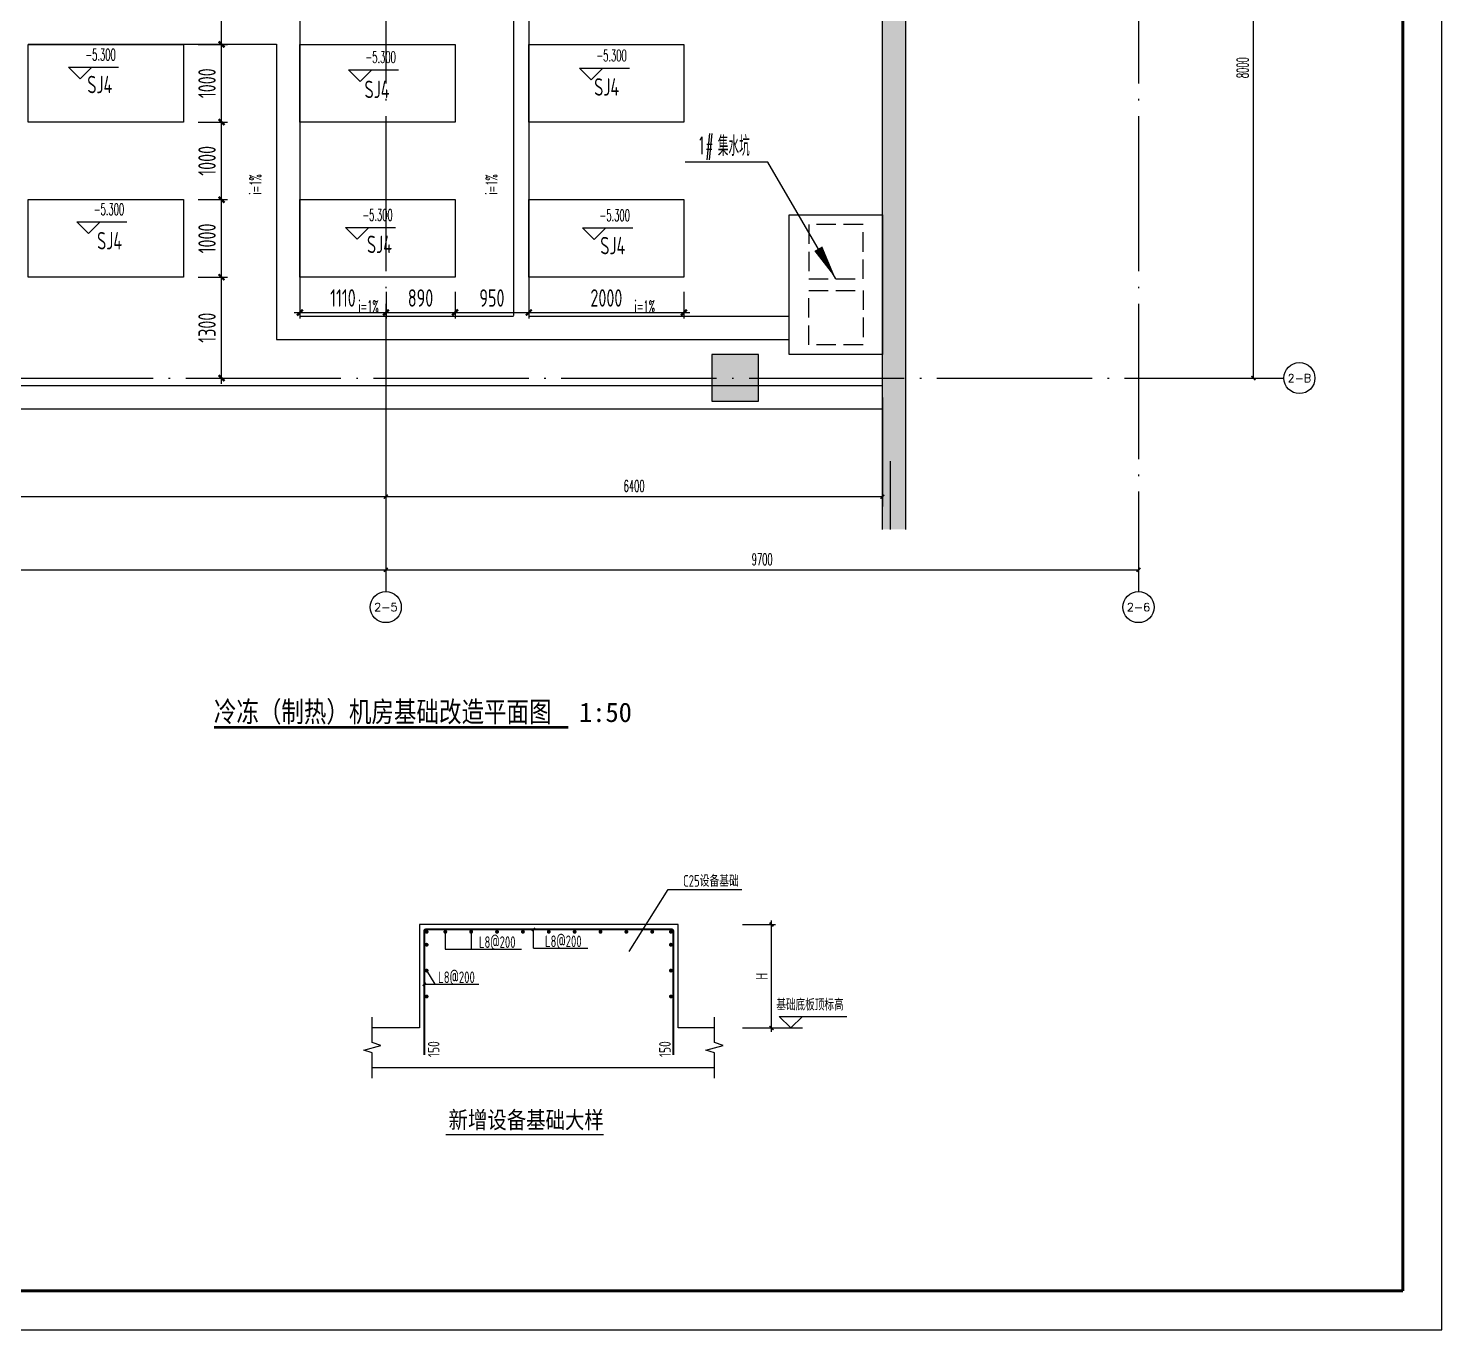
# Model space of a CAD drawing. Extents: x 917265 to 982035, y 334257 to 376307.
# Drawn here: x 963820 to 982035, y 334257 to 351027 of the extents above; entities that cross this region are included whole.
import ezdxf
from ezdxf.enums import TextEntityAlignment as Align

# ---------------------------------------------------------------- set-up
doc = ezdxf.new("R2010")
doc.units = 0
doc.header["$LTSCALE"] = 1000
doc.linetypes.add('DASH', pattern=[0.35, 0.25, -0.1])
doc.linetypes.add('DOTE', pattern=[2.4200000000000004, 2, -0.2, 0.02, -0.2])
for name, color, linetype in [('ACS_COM', 7, 'Continuous'), ('AXIS', 3, 'Continuous'), ('AXIS_TEXT', 7, 'Continuous'), ('C_BLOCK_', 7, 'Continuous'), ('COLUMN', 9, 'Continuous'), ('DIM', 3, 'Continuous'), ('DIM_ELEV', 3, 'Continuous'), ('DIM_LEAD', 3, 'Continuous'), ('DIM_SYMB', 3, 'Continuous'), ('DOTE', 1, 'Continuous'), ('NUM', 7, 'Continuous'), ('PUB_DIM', 3, 'Continuous'), ('PUB_HATCH', 8, 'Continuous'), ('PUB_TEXT', 7, 'Continuous'), ('PUB_TITLE', 4, 'Continuous'), ('REIN', 1, 'Continuous'), ('REIN_TEXT', 132, 'Continuous'), ('REIN_THIN', 104, 'Continuous'), ('THIN', 3, 'Continuous'), ('WALL', 255, 'Continuous'), ('WINDOW', 2, 'Continuous'), ('ww-看线', 41, 'Continuous'), ('ww-面积', 4, 'Continuous'), ('设备基础', 140, 'Continuous'), ('设备基础及留洞', 7, 'Continuous')]:
    doc.layers.add(name, color=color, linetype=linetype)
doc.layers.add('line', color=7, linetype='Continuous', lineweight=50)
doc.layers.add('TEXT', color=7, linetype='Continuous', lineweight=5)
doc.styles.add('-宋体', font='', dxfattribs={"width": 0.8})
doc.styles.add('_TCH_AXIS', font='COMPLEX', dxfattribs={"bigfont": 'GBCBIG'})
doc.styles.add('_TCH_DIM', font='SIMPLEX.shx', dxfattribs={"width": 0.75, "bigfont": 'GBCBIG.shx'})
doc.styles.add('_TCH_DIM_T3', font='SIMPLEX.shx', dxfattribs={"width": 0.5294117647058824, "bigfont": 'GBCBIG.shx'})
doc.styles.add('BZTK_仿宋GB2312', font='SIMFANG_0.TTF', dxfattribs={"width": 0.75})
doc.styles.add('TSSD_Dimension', font='Tssdeng.shx', dxfattribs={"width": 0.7, "bigfont": 'hztxt.shx'})
doc.styles.add('TSSD_DIMENSION_T3', font='Tssdeng.shx', dxfattribs={"width": 0.7, "bigfont": 'hztxt.shx'})
doc.styles.add('TSSD_Label', font='Tssdeng.shx', dxfattribs={"width": 0.75, "bigfont": 'hztxt.shx'})
doc.styles.add('TSSD_Norm', font='Tssdeng.shx', dxfattribs={"bigfont": 'hztxt.shx'})
doc.styles.add('TSSD_Rein', font='Tssdeng.shx', dxfattribs={"width": 0.699999988079071, "bigfont": 'hztxt.shx'})
doc.styles.get('-宋体').set_extended_font_data('SimSun')
doc.dimstyles.new('_TCH_ARCH&&50', dxfattribs={"dimtxt": 148.75, "dimasz": 50, "dimexe": 125, "dimexo": 150, "dimgap": 63.12500000000001, "dimtad": 1, "dimdec": 0, "dimzin": 0, "dimdsep": 46, "dimtxsty": '_TCH_DIM_T3', "dimblk": 'ARCHTICK', "dimcen": 0.09, "dimclrt": 7, "dimazin": 2, "dimtfac": 1, "dimtdec": 0, "dimtix": 1, "dimtmove": 2, "dimatfit": 3, "dimfxl": 1, "dimtolj": 1, "dimtzin": 0, "dimarcsym": 0})
doc.dimstyles.new('TSSD_150_150$TCH&&50', dxfattribs={"dimtxt": 225, "dimasz": 75, "dimexe": 75, "dimexo": 187.5, "dimgap": 75, "dimtad": 1, "dimdec": 0, "dimzin": 0, "dimdsep": 46, "dimtxsty": 'TSSD_DIMENSION_T3', "dimblk": 'ARCHTICK', "dimcen": 0, "dimdle": 75, "dimclrt": 7, "dimadec": 0, "dimazin": 0, "dimtfac": 1, "dimtdec": 0, "dimtix": 1, "dimtmove": 2, "dimatfit": 3, "dimfxl": 1, "dimtolj": 1, "dimtzin": 0, "dimarcsym": 0})
doc.dimstyles.new('TSSD_30_100', dxfattribs={"dimtxt": 300, "dimasz": 100, "dimexe": 100, "dimexo": 50, "dimgap": 100, "dimtad": 1, "dimdec": 0, "dimlfac": 0.3, "dimzin": 0, "dimdsep": 46, "dimtxsty": 'TSSD_Dimension', "dimblk": 'ARCHTICK', "dimblk1": 'ARCHTICK', "dimblk2": 'ARCHTICK', "dimcen": 0, "dimdle": 100, "dimclrt": 7, "dimadec": 0, "dimazin": 0, "dimtfac": 1, "dimtdec": 0, "dimtix": 1, "dimtmove": 2, "dimatfit": 3, "dimfxl": 1, "dimtolj": 1, "dimtzin": 0, "dimarcsym": 0})

# ---------------------------------------------------------------- blocks, each defined once
blk = doc.blocks.new('p1')
at = {"layer": 'WINDOW'}
for p, q in [((-1.26659870148e-05, -1200.000012151897), (0, 0)), ((0, 0), (1800.0000004787, -4.75160777569e-05)), ((1800.0000004787, -4.75160777569e-05), (1799.999987334013, -1200.000029038638)), ((1799.999987334013, -1200.000029038638), (-1.26659870148e-05, -1200.000012151897))]:
    blk.add_line(p, q, dxfattribs=at)
at = {"layer": 'WINDOW', "linetype": 'DASH'}
for p, q in [((124.9999919775873, -950.0000134184957), (124.9999978877604, -250.0000134184957)), ((124.9999978877604, -250.0000134184957), (824.9999978877604, -250.0000193286687)), ((824.9999978877604, -250.0000193286687), (824.9999919775873, -950.0000193286687)), ((1674.99999788776, -250.0000277720392), (974.9999978877604, -250.0000218618661)), ((974.9999978877604, -250.0000218618661), (974.9999919775873, -950.0000218618661)), ((1674.999991977587, -950.0000277720392), (1674.99999788776, -250.0000277720392)), ((824.9999919775873, -950.0000193286687), (124.9999919775873, -950.0000134184957)), ((974.9999919775873, -950.0000218618661), (1674.999991977587, -950.0000277720392))]:
    blk.add_line(p, q, dxfattribs=at)
blk = doc.blocks.new('_ArchTick')
at = {"color": 0, "linetype": 'ByBlock', "const_width": 0.4}
blk.add_lwpolyline([(-0.5, -0.5), (0.5, 0.5)], dxfattribs=at)
blk = doc.blocks.new('*D97')
at = {"layer": 'Defpoints', "color": 0, "transparency": 16777216}
for p in [(16533.94288033713, 2556.463939895621), (18533.94288033713, 2556.463939895621), (18533.94288033713, 2101.393799948157)]:
    blk.add_point(p, dxfattribs=at)
at = {"layer": '设备基础及留洞', "color": 0, "lineweight": -2, "transparency": 16777216}
for p, q in [((16533.94288033713, 2368.963939895621), (16533.94288033713, 2026.393799948157)), ((18533.94288033713, 2368.963939895621), (18533.94288033713, 2026.393799948157)), ((16458.94288033713, 2101.393799948157), (18608.94288033713, 2101.393799948157))]:
    blk.add_line(p, q, dxfattribs=at)
at = {"layer": '设备基础及留洞', "color": 0, "lineweight": -2, "transparency": 16777216, "xscale": 75, "yscale": 75, "zscale": 75, "rotation": 180}
blk.add_blockref('_ArchTick', (16533.94288033713, 2101.393799948157), dxfattribs=at)
at = {"layer": '设备基础及留洞', "color": 0, "lineweight": -2, "transparency": 16777216, "xscale": 75, "yscale": 75, "zscale": 75}
blk.add_blockref('_ArchTick', (18533.94288033713, 2101.393799948157), dxfattribs=at)
at = {"layer": '设备基础及留洞', "color": 7, "transparency": 16777216, "insert": (17533.94288033713, 2288.893799948157), "char_height": 225, "attachment_point": 5, "style": 'TSSD_DIMENSION_T3'}
blk.add_mtext('\\A1;2000', dxfattribs=at)
blk = doc.blocks.new('*D98')
at = {"layer": 'Defpoints', "color": 0, "transparency": 16777216}
for p in [(15583.94288033713, 2556.463939895621), (16533.94288033713, 2556.463939895621), (16533.94288033713, 2101.393799948157)]:
    blk.add_point(p, dxfattribs=at)
at = {"layer": '设备基础及留洞', "color": 0, "lineweight": -2, "transparency": 16777216}
for p, q in [((15583.94288033713, 2368.963939895621), (15583.94288033713, 2026.393799948157)), ((16533.94288033713, 2368.963939895621), (16533.94288033713, 2026.393799948157)), ((15508.94288033713, 2101.393799948157), (16608.94288033713, 2101.393799948157))]:
    blk.add_line(p, q, dxfattribs=at)
at = {"layer": '设备基础及留洞', "color": 0, "lineweight": -2, "transparency": 16777216, "xscale": 75, "yscale": 75, "zscale": 75, "rotation": 180}
blk.add_blockref('_ArchTick', (15583.94288033713, 2101.393799948157), dxfattribs=at)
at = {"layer": '设备基础及留洞', "color": 0, "lineweight": -2, "transparency": 16777216, "xscale": 75, "yscale": 75, "zscale": 75}
blk.add_blockref('_ArchTick', (16533.94288033713, 2101.393799948157), dxfattribs=at)
at = {"layer": '设备基础及留洞', "color": 7, "transparency": 16777216, "insert": (16058.94288033713, 2288.893799948157), "char_height": 225, "attachment_point": 5, "style": 'TSSD_DIMENSION_T3'}
blk.add_mtext('\\A1;950', dxfattribs=at)
blk = doc.blocks.new('*D99')
at = {"layer": 'Defpoints', "color": 0, "transparency": 16777216}
for p in [(14694.34428651491, 2556.463939895621), (15583.94288033713, 2556.463939895621), (15583.94288033713, 2101.393799948157)]:
    blk.add_point(p, dxfattribs=at)
at = {"layer": '设备基础及留洞', "color": 0, "lineweight": -2, "transparency": 16777216}
for p, q in [((14694.34428651491, 2368.963939895621), (14694.34428651491, 2026.393799948157)), ((15583.94288033713, 2368.963939895621), (15583.94288033713, 2026.393799948157)), ((14619.34428651491, 2101.393799948157), (15658.94288033713, 2101.393799948157))]:
    blk.add_line(p, q, dxfattribs=at)
at = {"layer": '设备基础及留洞', "color": 0, "lineweight": -2, "transparency": 16777216, "xscale": 75, "yscale": 75, "zscale": 75, "rotation": 180}
blk.add_blockref('_ArchTick', (14694.34428651491, 2101.393799948157), dxfattribs=at)
at = {"layer": '设备基础及留洞', "color": 0, "lineweight": -2, "transparency": 16777216, "xscale": 75, "yscale": 75, "zscale": 75}
blk.add_blockref('_ArchTick', (15583.94288033713, 2101.393799948157), dxfattribs=at)
at = {"layer": '设备基础及留洞', "color": 7, "transparency": 16777216, "insert": (15139.14358342602, 2288.893799948157), "char_height": 225, "attachment_point": 5, "style": 'TSSD_DIMENSION_T3'}
blk.add_mtext('\\A1;890', dxfattribs=at)
blk = doc.blocks.new('*D100')
at = {"layer": 'Defpoints', "color": 0, "transparency": 16777216}
for p in [(13583.94288033713, 2556.463939895621), (14694.34428651491, 2556.463939895621), (14694.34428651491, 2101.393799948157)]:
    blk.add_point(p, dxfattribs=at)
at = {"layer": '设备基础及留洞', "color": 0, "lineweight": -2, "transparency": 16777216}
for p, q in [((13583.94288033713, 2368.963939895621), (13583.94288033713, 2026.393799948157)), ((14694.34428651491, 2368.963939895621), (14694.34428651491, 2026.393799948157)), ((13508.94288033713, 2101.393799948157), (14769.34428651491, 2101.393799948157))]:
    blk.add_line(p, q, dxfattribs=at)
at = {"layer": '设备基础及留洞', "color": 0, "lineweight": -2, "transparency": 16777216, "xscale": 75, "yscale": 75, "zscale": 75, "rotation": 180}
blk.add_blockref('_ArchTick', (13583.94288033713, 2101.393799948157), dxfattribs=at)
at = {"layer": '设备基础及留洞', "color": 0, "lineweight": -2, "transparency": 16777216, "xscale": 75, "yscale": 75, "zscale": 75}
blk.add_blockref('_ArchTick', (14694.34428651491, 2101.393799948157), dxfattribs=at)
at = {"layer": '设备基础及留洞', "color": 7, "transparency": 16777216, "insert": (14139.14358342602, 2288.893799948157), "char_height": 225, "attachment_point": 5, "style": 'TSSD_DIMENSION_T3'}
blk.add_mtext('\\A1;1110', dxfattribs=at)
blk = doc.blocks.new('*D107')
at = {"layer": 'Defpoints', "color": 0, "transparency": 16777216}
for p in [(12083.94288033713, 2556.463939895621), (12574.66792589915, 2556.463939895621), (12083.94288033713, 1256.472689182963)]:
    blk.add_point(p, dxfattribs=at)
at = {"layer": '设备基础及留洞', "color": 0, "lineweight": -2, "transparency": 16777216}
for p, q in [((12271.44288033713, 2556.463939895621), (12649.66792589915, 2556.463939895621)), ((12574.66792589915, 1181.472689182963), (12574.66792589915, 2631.463939895621)), ((12271.44288033713, 1256.472689182963), (12649.66792589915, 1256.472689182963))]:
    blk.add_line(p, q, dxfattribs=at)
at = {"layer": '设备基础及留洞', "color": 0, "lineweight": -2, "transparency": 16777216, "xscale": 75, "yscale": 75, "zscale": 75}
for p, rotation in [((12574.66792589915, 2556.463939895621), 90), ((12574.66792589915, 1256.472689182963), 270)]:
    blk.add_blockref('_ArchTick', p, dxfattribs=dict(at, rotation=rotation))
at = {"layer": '设备基础及留洞', "color": 7, "transparency": 16777216, "insert": (12387.16792589915, 1906.468314539294), "char_height": 225, "attachment_point": 5, "rotation": 90, "style": 'TSSD_DIMENSION_T3'}
blk.add_mtext('\\A1;1300', dxfattribs=at)
blk = doc.blocks.new('*D108')
at = {"layer": 'Defpoints', "color": 0, "transparency": 16777216}
for p in [(12083.94288033713, 3556.463939895504), (12574.66792589915, 3556.463939895504), (12083.94288033713, 2556.463939895621)]:
    blk.add_point(p, dxfattribs=at)
at = {"layer": '设备基础及留洞', "color": 0, "lineweight": -2, "transparency": 16777216}
for p, q in [((12271.44288033713, 3556.463939895504), (12649.66792589915, 3556.463939895504)), ((12574.66792589915, 2481.463939895621), (12574.66792589915, 3631.463939895504)), ((12271.44288033713, 2556.463939895621), (12649.66792589915, 2556.463939895621))]:
    blk.add_line(p, q, dxfattribs=at)
at = {"layer": '设备基础及留洞', "color": 0, "lineweight": -2, "transparency": 16777216, "xscale": 75, "yscale": 75, "zscale": 75}
for p, rotation in [((12574.66792589915, 3556.463939895504), 90), ((12574.66792589915, 2556.463939895621), 270)]:
    blk.add_blockref('_ArchTick', p, dxfattribs=dict(at, rotation=rotation))
at = {"layer": '设备基础及留洞', "color": 7, "transparency": 16777216, "insert": (12387.16792589915, 3056.463939895564), "char_height": 225, "attachment_point": 5, "rotation": 90, "style": 'TSSD_DIMENSION_T3'}
blk.add_mtext('\\A1;1000', dxfattribs=at)
blk = doc.blocks.new('*D109')
at = {"layer": 'Defpoints', "color": 0, "transparency": 16777216}
for p in [(12083.94288033713, 4556.466116488446), (12574.66792589915, 4556.466116488446), (12083.94288033713, 3556.463939895504)]:
    blk.add_point(p, dxfattribs=at)
at = {"layer": '设备基础及留洞', "color": 0, "lineweight": -2, "transparency": 16777216}
for p, q in [((12271.44288033713, 4556.466116488446), (12649.66792589915, 4556.466116488446)), ((12574.66792589915, 3481.463939895504), (12574.66792589915, 4631.466116488446)), ((12271.44288033713, 3556.463939895504), (12649.66792589915, 3556.463939895504))]:
    blk.add_line(p, q, dxfattribs=at)
at = {"layer": '设备基础及留洞', "color": 0, "lineweight": -2, "transparency": 16777216, "xscale": 75, "yscale": 75, "zscale": 75}
for p, rotation in [((12574.66792589915, 4556.466116488446), 90), ((12574.66792589915, 3556.463939895504), 270)]:
    blk.add_blockref('_ArchTick', p, dxfattribs=dict(at, rotation=rotation))
at = {"layer": '设备基础及留洞', "color": 7, "transparency": 16777216, "insert": (12387.16792589915, 4056.465028191977), "char_height": 225, "attachment_point": 5, "rotation": 90, "style": 'TSSD_DIMENSION_T3'}
blk.add_mtext('\\A1;1000', dxfattribs=at)
blk = doc.blocks.new('*D110')
at = {"layer": 'Defpoints', "color": 0, "transparency": 16777216}
for p in [(12083.94288033713, 5556.466116488329), (12574.66792589915, 5556.466116488329), (12083.94288033713, 4556.466116488446)]:
    blk.add_point(p, dxfattribs=at)
at = {"layer": '设备基础及留洞', "color": 0, "lineweight": -2, "transparency": 16777216}
for p, q in [((12271.44288033713, 5556.466116488329), (12649.66792589915, 5556.466116488329)), ((12574.66792589915, 4481.466116488446), (12574.66792589915, 5631.466116488329)), ((12271.44288033713, 4556.466116488446), (12649.66792589915, 4556.466116488446))]:
    blk.add_line(p, q, dxfattribs=at)
at = {"layer": '设备基础及留洞', "color": 0, "lineweight": -2, "transparency": 16777216, "xscale": 75, "yscale": 75, "zscale": 75}
for p, rotation in [((12574.66792589915, 5556.466116488329), 90), ((12574.66792589915, 4556.466116488446), 270)]:
    blk.add_blockref('_ArchTick', p, dxfattribs=dict(at, rotation=rotation))
at = {"layer": '设备基础及留洞', "color": 7, "transparency": 16777216, "insert": (12387.16792589915, 5056.466116488389), "char_height": 225, "attachment_point": 5, "rotation": 90, "style": 'TSSD_DIMENSION_T3'}
blk.add_mtext('\\A1;1000', dxfattribs=at)
blk = doc.blocks.new('*D111')
at = {"layer": 'Defpoints', "color": 0, "transparency": 16777216}
for p in [(12083.94288033713, 7356.466116488446), (12574.66792589915, 7356.466116488446), (12083.94288033713, 5556.466116488329)]:
    blk.add_point(p, dxfattribs=at)
at = {"layer": '设备基础及留洞', "color": 0, "lineweight": -2, "transparency": 16777216}
for p, q in [((12271.44288033713, 7356.466116488446), (12649.66792589915, 7356.466116488446)), ((12574.66792589915, 5481.466116488329), (12574.66792589915, 7431.466116488446)), ((12271.44288033713, 5556.466116488329), (12649.66792589915, 5556.466116488329))]:
    blk.add_line(p, q, dxfattribs=at)
at = {"layer": '设备基础及留洞', "color": 0, "lineweight": -2, "transparency": 16777216, "xscale": 75, "yscale": 75, "zscale": 75}
for p, rotation in [((12574.66792589915, 7356.466116488446), 90), ((12574.66792589915, 5556.466116488329), 270)]:
    blk.add_blockref('_ArchTick', p, dxfattribs=dict(at, rotation=rotation))
at = {"layer": '设备基础及留洞', "color": 7, "transparency": 16777216, "insert": (12387.16792589915, 6456.466116488389), "char_height": 225, "attachment_point": 5, "rotation": 90, "style": 'TSSD_DIMENSION_T3'}
blk.add_mtext('\\A1;1800', dxfattribs=at)
blk = doc.blocks.new('标准图框_A1_横式')
at = {"color": 7}
for points in [[(841, 594), (0, 594)], [(841, 0), (841, 594)]]:
    blk.add_lwpolyline(points, dxfattribs=at)
at = {"color": 4, "const_width": 0.8}
for points in [[(831, 584), (25, 584)], [(831, 10), (831, 584)]]:
    blk.add_lwpolyline(points, dxfattribs=at)
at = {"style": 'BZTK_仿宋GB2312', "width": 0.75}
for tag, height, p in [('工艺', 2.5, (17.55000000000291, 569)), ('总图', 2.5, (17.55000000000291, 557)), ('建筑', 2.5, (17.55000000000291, 545)), ('结构', 2.5, (17.55000000000291, 533)), ('水道', 2.5, (17.55000000000291, 521)), ('暖通', 2.5, (17.55000000000291, 509)), ('电气', 2.5, (17.55000000000291, 497)), ('电信', 2.5, (17.55000000000291, 485)), ('热机', 2.5, (17.55000000000291, 473)), ('自控', 2.5, (17.55000000000291, 461)), ('审定', 3, (781.2199333655503, 156.2836125943454)), ('总设计师', 3, (782, 147.9999520000001)), ('审核', 3, (782, 139.9999549999998)), ('标审', 3, (782, 131.999961)), ('专业负责人', 3, (782, 123.9999700000003)), ('校核', 3, (782, 115.9999819999998)), ('设计', 3, (782, 107.999988)), ('建筑物号', 3, (801, 68.99998800000003)), ('图名', 3, (801, 54.99998800000003)), ('图号', 3, (801, 40.99998800000003)), ('出图状态', 3, (782, 30.99998800000003)), ('设计阶段', 3, (819.5, 30.99998800000003)), ('版号', 3, (782, 24.99998800000003)), ('专业', 3, (819.5, 24.99998800000003)), ('比例', 3, (782, 18.99998800000003)), ('日期', 3, (819.5, 18.99998800000003)), ('张数', 3, (782, 12.99998800000003)), ('张号', 3, (819.5, 12.99998800000003))]:
    blk.add_attdef(tag, text='', height=height, dxfattribs=at).set_placement(p, align=Align.MIDDLE_CENTER)
at = {"style": 'BZTK_仿宋GB2312', "width": 0.75, "flags": 1}
for tag, p in [('审定签名位置_001', (811.75, 157.5837357837839)), ('总设计师签名位置_001', (811.75, 149.5837357837839)), ('审核签名位置_001', (811.75, 141.5837357837839)), ('标审签名位置_001', (811.75, 133.5837357837839)), ('专业负责人签名位置_001', (811.75, 125.5837357837839)), ('校核签名位置_001', (811.75, 117.5837357837839)), ('设计签名位置_001', (811.75, 109.5837357837839))]:
    blk.add_attdef(tag, text='', height=3, dxfattribs=at).set_placement(p, align=Align.TOP_LEFT)
at = {"style": 'BZTK_仿宋GB2312', "width": 0.75}
for tag, p in [('建设单位_001', (801, 98.49998800000003)), ('项目名称_001', (801, 84.49998800000003))]:
    blk.add_attdef(tag, text='', height=3, dxfattribs=at).set_placement(p, align=Align.TOP_LEFT)
blk = doc.blocks.new('A$C1E6212F9')
at = {"layer": 'C_BLOCK_'}
blk.add_blockref('标准图框_A1_横式', (1.93513114937e-05, -6.63882965455e-05), dxfattribs=at)
blk = doc.blocks.new('*D22')
at = {"layer": 'Defpoints', "color": 0, "transparency": 16777216}
for p in [(9710.866568507103, 5433.362886644376), (10510.8665685071, 5433.362886644375), (9710.866568507103, 2766.69621997769)]:
    blk.add_point(p, dxfattribs=at)
at = {"layer": 'DIM', "color": 0, "lineweight": -2, "transparency": 16777216}
for p, q in [((10510.8665685071, 2666.69621997769), (10510.8665685071, 5533.362886644375)), ((9760.866568507103, 5433.362886644376), (10610.8665685071, 5433.362886644375)), ((9760.866568507103, 2766.69621997769), (10610.8665685071, 2766.69621997769))]:
    blk.add_line(p, q, dxfattribs=at)
at = {"layer": 'DIM', "color": 0, "lineweight": -2, "transparency": 16777216, "xscale": 100, "yscale": 100, "zscale": 100}
for p, rotation in [((10510.8665685071, 5433.362886644375), 90), ((10510.8665685071, 2766.69621997769), 270)]:
    blk.add_blockref('_ArchTick', p, dxfattribs=dict(at, rotation=rotation))
at = {"layer": 'DIM', "color": 7, "transparency": 16777216, "insert": (10260.8665685071, 4100.029553311034), "char_height": 300, "attachment_point": 5, "rotation": 90, "style": 'TSSD_Dimension'}
blk.add_mtext('\\A1;H', dxfattribs=at)
blk = doc.blocks.new('*D53')
at = {"layer": 'AXIS', "color": 0, "lineweight": -2, "transparency": 16777216}
for p, q in [((957927.4898737052, 344640.8666737053), (957927.4898737052, 343922.1992298239)), ((968427.4898737052, 344640.8666737053), (968427.4898737052, 343922.1992298239)), ((957927.4898737052, 344047.1992298239), (968427.4898737052, 344047.1992298239))]:
    blk.add_line(p, q, dxfattribs=at)
at = {"layer": 'Defpoints', "color": 0, "transparency": 16777216}
for p in [(957927.4898737052, 344790.8666737053), (968427.4898737052, 344790.8666737053), (968427.4898737052, 344047.1992298239)]:
    blk.add_point(p, dxfattribs=at)
at = {"layer": 'AXIS', "color": 0, "lineweight": -2, "transparency": 16777216, "xscale": 50, "yscale": 50, "zscale": 50, "rotation": 180}
blk.add_blockref('_ArchTick', (957927.4898737052, 344047.1992298239), dxfattribs=at)
at = {"layer": 'AXIS', "color": 0, "lineweight": -2, "transparency": 16777216, "xscale": 50, "yscale": 50, "zscale": 50}
blk.add_blockref('_ArchTick', (968427.4898737052, 344047.1992298239), dxfattribs=at)
at = {"layer": 'AXIS', "color": 7, "transparency": 16777216, "insert": (963177.4898737052, 344184.6992298239), "char_height": 148.75, "attachment_point": 5, "style": '_TCH_DIM_T3'}
blk.add_mtext('\\A1;10500', dxfattribs=at)
blk = doc.blocks.new('*D54')
at = {"layer": 'AXIS', "color": 0, "lineweight": -2, "transparency": 16777216}
for p, q in [((968427.4898737052, 344640.8666737053), (968427.4898737052, 343922.1992298239)), ((978127.4898737052, 344640.8666737053), (978127.4898737052, 343922.1992298239)), ((968427.4898737052, 344047.1992298239), (978127.4898737052, 344047.1992298239))]:
    blk.add_line(p, q, dxfattribs=at)
at = {"layer": 'Defpoints', "color": 0, "transparency": 16777216}
for p in [(968427.4898737052, 344790.8666737053), (978127.4898737052, 344790.8666737053), (978127.4898737052, 344047.1992298239)]:
    blk.add_point(p, dxfattribs=at)
at = {"layer": 'AXIS', "color": 0, "lineweight": -2, "transparency": 16777216, "xscale": 50, "yscale": 50, "zscale": 50, "rotation": 180}
blk.add_blockref('_ArchTick', (968427.4898737052, 344047.1992298239), dxfattribs=at)
at = {"layer": 'AXIS', "color": 0, "lineweight": -2, "transparency": 16777216, "xscale": 50, "yscale": 50, "zscale": 50}
blk.add_blockref('_ArchTick', (978127.4898737052, 344047.1992298239), dxfattribs=at)
at = {"layer": 'AXIS', "color": 7, "transparency": 16777216, "insert": (973277.4898737052, 344184.6992298239), "char_height": 148.75, "attachment_point": 5, "style": '_TCH_DIM_T3'}
blk.add_mtext('\\A1;9700', dxfattribs=at)
blk = doc.blocks.new('*D55')
at = {"layer": 'Defpoints', "color": 0, "transparency": 16777216}
for p in [(979132.1318964158, 354518.5750900439), (979607.8896121718, 354518.5750900439), (979132.1328991053, 346518.5750900439)]:
    blk.add_point(p, dxfattribs=at)
at = {"layer": 'PUB_DIM', "color": 0, "lineweight": -2, "transparency": 16777216}
for p, q in [((979282.1318964158, 354518.5750900439), (979732.8896121718, 354518.5750900439)), ((979607.8896121718, 346518.5750900439), (979607.8896121718, 354518.5750900439)), ((979282.1328991053, 346518.5750900439), (979732.8896121718, 346518.5750900439))]:
    blk.add_line(p, q, dxfattribs=at)
at = {"layer": 'PUB_DIM', "color": 0, "lineweight": -2, "transparency": 16777216, "xscale": 50, "yscale": 50, "zscale": 50}
for p, rotation in [((979607.8896121718, 354518.5750900439), 90), ((979607.8896121718, 346518.5750900439), 270)]:
    blk.add_blockref('_ArchTick', p, dxfattribs=dict(at, rotation=rotation))
at = {"layer": 'PUB_DIM', "color": 7, "transparency": 16777216, "insert": (979470.3896121717, 350518.5750900441), "char_height": 148.75, "attachment_point": 5, "rotation": 90, "style": '_TCH_DIM_T3'}
blk.add_mtext('\\A1;8000', dxfattribs=at)
blk = doc.blocks.new('*D72')
at = {"layer": 'Defpoints', "color": 0, "transparency": 16777216}
for p in [(957927.4898737051, 346418.567316094), (968427.4898737051, 346418.567316094), (968427.4898737051, 344991.0322643894)]:
    blk.add_point(p, dxfattribs=at)
at = {"layer": 'PUB_DIM', "color": 0, "lineweight": -2, "transparency": 16777216}
for p, q in [((957927.4898737051, 346268.567316094), (957927.4898737051, 344866.0322643894)), ((968427.4898737051, 346268.567316094), (968427.4898737051, 344866.0322643894)), ((957927.4898737051, 344991.0322643894), (968427.4898737051, 344991.0322643894))]:
    blk.add_line(p, q, dxfattribs=at)
at = {"layer": 'PUB_DIM', "color": 0, "lineweight": -2, "transparency": 16777216, "xscale": 50, "yscale": 50, "zscale": 50, "rotation": 180}
blk.add_blockref('_ArchTick', (957927.4898737051, 344991.0322643894), dxfattribs=at)
at = {"layer": 'PUB_DIM', "color": 0, "lineweight": -2, "transparency": 16777216, "xscale": 50, "yscale": 50, "zscale": 50}
blk.add_blockref('_ArchTick', (968427.4898737051, 344991.0322643894), dxfattribs=at)
at = {"layer": 'PUB_DIM', "color": 7, "transparency": 16777216, "insert": (963177.4898737051, 345128.5322643894), "char_height": 148.75, "attachment_point": 5, "style": '_TCH_DIM_T3'}
blk.add_mtext('\\A1;10500', dxfattribs=at)
blk = doc.blocks.new('*D73')
at = {"layer": 'Defpoints', "color": 0, "transparency": 16777216}
for p in [(968427.4898737051, 346418.567316094), (974827.4445334595, 346418.567316094), (974827.4445334595, 344991.0322643894)]:
    blk.add_point(p, dxfattribs=at)
at = {"layer": 'PUB_DIM', "color": 0, "lineweight": -2, "transparency": 16777216}
for p, q in [((968427.4898737051, 346268.567316094), (968427.4898737051, 344866.0322643894)), ((974827.4445334595, 346268.567316094), (974827.4445334595, 344866.0322643894)), ((968427.4898737051, 344991.0322643894), (974827.4445334595, 344991.0322643894))]:
    blk.add_line(p, q, dxfattribs=at)
at = {"layer": 'PUB_DIM', "color": 0, "lineweight": -2, "transparency": 16777216, "xscale": 50, "yscale": 50, "zscale": 50, "rotation": 180}
blk.add_blockref('_ArchTick', (968427.4898737051, 344991.0322643894), dxfattribs=at)
at = {"layer": 'PUB_DIM', "color": 0, "lineweight": -2, "transparency": 16777216, "xscale": 50, "yscale": 50, "zscale": 50}
blk.add_blockref('_ArchTick', (974827.4445334595, 344991.0322643894), dxfattribs=at)
at = {"layer": 'PUB_DIM', "color": 7, "transparency": 16777216, "insert": (971627.4672035823, 345128.5322643894), "char_height": 148.75, "attachment_point": 5, "style": '_TCH_DIM_T3'}
blk.add_mtext('\\A1;6400', dxfattribs=at)
blk = doc.blocks.new('A$C22CB425E')
at = {"layer": '设备基础及留洞'}
for points in [[(10083.94288033713, 5556.466116488329), (12083.94288033713, 5556.466116488329), (12083.94288033713, 4556.466116488446), (10083.94288033713, 4556.466116488446)], [(13583.94288033713, 5556.466116488329), (15583.94288033713, 5556.466116488329), (15583.94288033713, 4556.466116488446), (13583.94288033713, 4556.466116488446)], [(16533.94288033713, 5556.464162510005), (18533.94288033713, 5556.464162510005), (18533.94288033713, 4556.464162510121), (16533.94288033713, 4556.464162510121)], [(10083.94288033806, 3556.463939895504), (12083.94288033806, 3556.463939895504), (12083.94288033806, 2556.463939895621), (10083.94288033806, 2556.463939895621)], [(13583.94288033713, 3556.463939895504), (15583.94288033713, 3556.463939895504), (15583.94288033713, 2556.463939895621), (13583.94288033713, 2556.463939895621)], [(16533.94288033713, 3556.46198591718), (18533.94288033713, 3556.46198591718), (18533.94288033713, 2556.461985917296), (16533.94288033713, 2556.461985917296)]]:
    blk.add_lwpolyline(points, close=True, dxfattribs=at)
at = {"layer": '设备基础及留洞', "style": 'TSSD_Rein', "width": 0.699999988079071}
for p in [(11005.57945997268, 4859.892118213815), (17537.80176038109, 4828.443649348454), (14578.16758448351, 4796.991834544693), (11131.48017804977, 2847.129883926478), (14609.64096921589, 2799.955507659004), (17616.4924013596, 2784.229600257357)]:
    blk.add_text('SJ4', height=225, dxfattribs=at).set_placement(p, align=Align.BOTTOM_CENTER)
at = {"layer": '设备基础及留洞'}
for p1, p2, distance, picture, middle in [((12083.94288033713, 5556.466116488329), (12083.94288033713, 7356.466116488446), -490.7250455620196, '*D111', (12387.16792589915, 6456.466116488389)), ((12083.94288033713, 4556.466116488446), (12083.94288033713, 5556.466116488329), -490.72504556201966, '*D110', (12387.16792589915, 5056.466116488389)), ((12083.94288033713, 3556.463939895504), (12083.94288033713, 4556.466116488446), -490.72504556201966, '*D109', (12387.16792589915, 4056.465028191977)), ((12083.94288033713, 2556.463939895621), (12083.94288033713, 3556.463939895504), -490.72504556201966, '*D108', (12387.16792589915, 3056.463939895564)), ((12083.94288033713, 1256.472689182963), (12083.94288033713, 2556.463939895621), -490.7250455620197, '*D107', (12387.16792589915, 1906.468314539294)), ((13583.94288033713, 2556.463939895621), (14694.34428651491, 2556.463939895621), -455.0701399474642, '*D100', (14139.14358342602, 2288.893799948157)), ((14694.34428651491, 2556.463939895621), (15583.94288033713, 2556.463939895621), -455.07013994746416, '*D99', (15139.14358342602, 2288.893799948157)), ((15583.94288033713, 2556.463939895621), (16533.94288033713, 2556.463939895621), -455.0701399474642, '*D98', (16058.94288033713, 2288.893799948157)), ((16533.94288033713, 2556.463939895621), (18533.94288033713, 2556.463939895621), -455.0701399474642, '*D97', (17533.94288033713, 2288.893799948157))]:
    dim = blk.add_aligned_dim(p1=p1, p2=p2, distance=distance, dimstyle='TSSD_150_150$TCH&&50', dxfattribs=at)
    dim.commit()
    dim.dimension.update_dxf_attribs({"geometry": picture, "text_midpoint": middle})
blk = doc.blocks.new('A$C191F7CF4')
at = {"layer": 'NUM', "color": 6, "const_width": 31.25}
blk.add_lwpolyline([(2111.157449064558, 15.6249829759472), (6184.216002495246, 15.6249829759472)], dxfattribs=at)
at = {"layer": 'REIN', "const_width": 50.00000000000005}
blk.add_lwpolyline([(7979.202354381021, 2066.683391357947), (7979.202354381021, 5266.696219977719, 0.4142135623730951), (7937.535687714335, 5308.362886644376), (1604.202354381021, 5308.362886644376, 0.4142135623730951), (1562.535687714335, 5266.696219977719), (1562.53568771432, 2066.683391357947)], format="xyb", dxfattribs=at)
at = {"layer": 'REIN', "const_width": 50}
for points in [[(1597.976995075529, 5245.862886644376, 1), (1647.976995075529, 5245.862886644376, 1)], [(2079.202354381006, 5245.862886644376, 1), (2129.202354381006, 5245.862886644376, 1)], [(2745.869021047678, 5245.862886644376, 1), (2795.869021047678, 5245.862886644376, 1)], [(3412.535687714349, 5245.862886644376, 1), (3462.535687714349, 5245.862886644376, 1)], [(4079.202354381006, 5245.862886644376, 1), (4129.202354381006, 5245.862886644376, 1)], [(4745.869021047678, 5245.862886644376, 1), (4795.869021047678, 5245.862886644376, 1)], [(5462.535687714349, 5245.862886644376, -1), (5412.535687714349, 5245.862886644376, -1)], [(6129.202354381006, 5245.862886644376, -1), (6079.202354381006, 5245.862886644376, -1)], [(6795.869021047678, 5245.862886644376, -1), (6745.869021047678, 5245.862886644376, -1)], [(7462.535687714349, 5245.862886644376, -1), (7412.535687714349, 5245.862886644376, -1)], [(7943.761047019827, 5245.862886644376, -1), (7893.761047019827, 5245.862886644376, -1)], [(1597.976995075529, 4912.529553311033, 1), (1647.976995075529, 4912.529553311033, 1)], [(7943.761047019827, 4912.529553311033, -1), (7893.761047019827, 4912.529553311033, -1)], [(1597.976995075529, 4245.862886644376, 1), (1647.976995075529, 4245.862886644376, 1)], [(7943.761047019827, 4245.862886644376, -1), (7893.761047019827, 4245.862886644376, -1)], [(1597.976995075529, 3579.19621997769, 1), (1647.976995075529, 3579.19621997769, 1)], [(7943.761047019827, 3579.19621997769, -1), (7893.761047019827, 3579.19621997769, -1)]]:
    blk.add_lwpolyline(points, format="xyb", close=True, dxfattribs=at)
at = {"layer": 'REIN_THIN'}
for p, q in [((2104.202354381021, 5245.862886644376), (2104.202354381021, 4799.413830570382)), ((2770.869021047678, 5245.862886644376), (2770.869021047678, 4799.413830570382)), ((4374.87957348935, 4821.367438865855), (4374.87957348935, 5308.362886644376)), ((2104.202354381021, 4799.413830570382), (4067.422632247573, 4799.413830570382)), ((4374.87957348935, 4821.367438865855), (5773.633258142174, 4821.367438865855)), ((1622.976995075529, 4245.862886644376), (1832.833788567586, 3893.703191813605)), ((1562.535687714335, 3893.703191813605), (2965.371323083891, 3893.703191813605))]:
    blk.add_line(p, q, dxfattribs=at)
at = {"layer": 'THIN'}
for p, q in [((11008.11127243185, 2766.69621997769), (10708.11127243185, 3066.69621997769)), ((10708.11127243185, 3066.69621997769), (11308.11127243185, 3066.69621997769)), ((11008.11127243185, 2766.69621997769), (11308.11127243185, 3066.69621997769)), ((11308.11127243185, 3066.69621997769), (12450.30776111003, 3066.69621997769)), ((10460.8665685071, 2766.69621997769), (11308.11127243185, 2766.69621997769)), ((11008.11127243185, 2766.69621997769), (11008.11127243185, 2766.69621997769))]:
    blk.add_line(p, q, dxfattribs=at)
for points in [[(220.0000540937617, 1471.549865008419), (220.0000540937617, 2129.12304249304), (5.40937617188e-05, 2199.12304249304), (440.0000540937617, 2319.12304249304), (220.0000540937617, 2389.12304249304), (220.0000540937617, 3046.696219977661)], [(9042.516205676395, 1471.549865008419), (9042.516205676395, 2129.12304249304), (8822.516205676395, 2199.12304249304), (9262.516205676395, 2319.12304249304), (9042.516205676395, 2389.12304249304), (9042.516205676395, 3046.696219977661)]]:
    blk.add_lwpolyline(points, dxfattribs=at)
at = {"layer": '设备基础'}
for p, q in [((6841.531102355075, 4739.035880082112), (7851.800117918436, 6339.568145317608)), ((7851.800117918436, 6339.568145317608), (9744.883104527122, 6339.568145317608))]:
    blk.add_line(p, q, dxfattribs=at)
for points in [[(8104.202354381021, 2766.69621997769), (8104.202354381021, 5433.362886644376), (1437.535687714335, 5433.362886644376), (1437.535687714335, 2766.69621997769)], [(1437.535687714335, 2766.696219977661), (220.0000540937617, 2766.696219977661)], [(9042.516205676395, 2766.696219977661), (8104.202354381021, 2766.696219977661)], [(220.0000540937617, 1751.549865008419), (9042.516205676395, 1751.549865008419)]]:
    blk.add_lwpolyline(points, dxfattribs=at)
at = {"layer": 'REIN_THIN', "xscale": 83.33333333333394, "yscale": 83.33333333333212, "zscale": 83.33333333333394, "rotation": 180}
for p in [(4374.87957348935, 5308.362886644376), (1562.535687714335, 3893.703191813605)]:
    blk.add_blockref('_ArchTick', p, dxfattribs=at)
at = {"layer": 'NUM', "color": 60, "style": 'TSSD_Norm'}
blk.add_text('新增设备基础大样', height=500, dxfattribs=at).set_placement((6188.299268885239, 130.7914289357723), align=Align.RIGHT)
at = {"layer": 'REIN_TEXT', "style": 'TSSD_Rein', "width": 0.7}
blk.add_text('C25设备基础', height=300, dxfattribs=at).set_placement((8234.136851924792, 6408.105496914621))
for p in [(3442.306624194171, 4829.095365490124), (5145.190970812255, 4851.048973785626), (2392.563860721639, 3923.384726733377)]:
    blk.add_text('L8@200', height=300, dxfattribs=at).set_placement(p, align=Align.CENTER)
at = {"layer": 'TEXT', "style": 'TSSD_Label', "width": 0.75}
blk.add_text('基础底板顶标高', height=300, dxfattribs=at).set_placement((12368.25209923129, 3126.69621997769), align=Align.BOTTOM_RIGHT)
at = {"layer": 'TEXT', "style": 'TSSD_Norm', "width": 0.75}
for p in [(1954.234111080717, 2014.80480505852), (7914.990356739276, 2014.80480505852)]:
    blk.add_text('150', height=300, rotation=90, dxfattribs=at).set_placement(p)
at = {"layer": 'DIM'}
dim = blk.add_linear_dim(base=(10510.8665685071, 5433.362886644375), p1=(9710.866568507103, 2766.69621997769), p2=(9710.866568507103, 5433.362886644376), angle=90, text='H', dimstyle='TSSD_30_100', dxfattribs=at)
dim.commit()
dim.dimension.update_dxf_attribs({"geometry": '*D22', "text_midpoint": (10260.8665685071, 4100.029553311034)})

msp = doc.modelspace()

# ---------------------------------------------------------------- hatches: boundary and pattern name
at = {"layer": 'PUB_HATCH'}
for points in [[(974827.4445281294, 344568.422886936), (975127.4445559385, 344568.4228869361), (975127.4445560325, 354118.5673160942), (974827.4445569117, 354418.5673160939)], [(972631.0037867221, 346222.8454710832), (973231.0037867221, 346222.8454710832), (973231.0037867221, 346822.8454710832), (972631.0037867221, 346822.8454710832)]]:
    msp.add_hatch(color=256, dxfattribs=at).paths.add_polyline_path(points)

# ---------------------------------------------------------------- linework, layer by layer
at = {"layer": 'AXIS'}
for p, q in [((979132.1328991053, 346518.5750900439), (980000.8200420707, 346518.5750900439)), ((968427.4898737051, 344678.397840655), (968427.4898737051, 343767.476453602)), ((978127.4898737052, 344678.397840655), (978127.4898737052, 343767.476453602))]:
    msp.add_line(p, q, dxfattribs=at)
for centre in [(980200.8200420707, 346518.5750900439), (968427.4898737051, 343567.476453602), (978127.4898737052, 343567.476453602)]:
    msp.add_circle(centre, 200, dxfattribs=at)
at = {"layer": 'COLUMN'}
for p, q in [((973231.0037867221, 346822.8454710832), (972631.0037867221, 346822.8454710832)), ((972631.0037867221, 346822.8454710832), (972631.0037867221, 346222.8454710832)), ((973231.0037867221, 346222.8454710832), (973231.0037867221, 346822.8454710832)), ((972631.0037867221, 346222.8454710832), (973231.0037867221, 346222.8454710832))]:
    msp.add_line(p, q, dxfattribs=at)
at = {"layer": 'DIM_ELEV'}
for p, q in [((964487.9650325495, 350373.7150681259), (964337.9650325495, 350523.7150681259)), ((964337.9650325495, 350523.7150681259), (964982.9650325495, 350523.7150681259)), ((964487.9650325495, 350373.7150681259), (964637.9650325495, 350523.7150681259)), ((968097.5106513468, 350342.7441810906), (967947.5106513468, 350492.7441810906)), ((967947.5106513468, 350492.7441810906), (968592.5106513468, 350492.7441810906)), ((968097.5106513468, 350342.7441810906), (968247.5106513468, 350492.7441810906)), ((971073.0569875943, 350363.9795842238), (970923.0569875943, 350513.9795842238)), ((970923.0569875943, 350513.9795842238), (971568.0569875943, 350513.9795842238)), ((971073.0569875943, 350363.9795842238), (971223.0569875943, 350513.9795842238)), ((964596.8709363355, 348381.1276187446), (964446.8709363355, 348531.1276187446)), ((964446.8709363355, 348531.1276187446), (965091.8709363355, 348531.1276187446)), ((964596.8709363355, 348381.1276187446), (964746.8709363355, 348531.1276187446)), ((968057.3717673477, 348307.5462241559), (967907.3717673477, 348457.5462241559)), ((967907.3717673477, 348457.5462241559), (968552.3717673477, 348457.5462241559)), ((968057.3717673477, 348307.5462241559), (968207.3717673477, 348457.5462241559)), ((971114.1285296056, 348304.5901556918), (970964.1285296056, 348454.5901556918)), ((970964.1285296056, 348454.5901556918), (971609.1285296056, 348454.5901556918)), ((971114.1285296056, 348304.5901556918), (971264.1285296056, 348454.5901556918))]:
    msp.add_line(p, q, dxfattribs=at)
at = {"layer": 'DIM_LEAD'}
for p, q in [((973349.2387710968, 349299.858441764), (972286.0776979569, 349299.858441764)), ((974227.4444956854, 347797.8454660159), (973349.2387710968, 349299.858441764))]:
    msp.add_line(p, q, dxfattribs=at)
msp.add_lwpolyline([(974227.4444956854, 347797.8454660159, 0, 120, 0), (974000.31063222, 348186.3170969843, 0, 0, 0)], format="xyseb", dxfattribs=at)
at = {"layer": 'DIM_SYMB'}
for points in [[(964442.34580063, 350999.9913221193, 0, 0, 0), (965052.1699729676, 350999.9913221193, 40.00000000000001, 0, 0), (965202.1699729676, 350999.9913221193, 0, 0, 0)], [(967145.063516794, 349517.6465292163, 0, 0, 0), (967145.063516794, 348907.8223568788, 40.00000000000001, 0, 0), (967145.063516794, 348757.8223568788, 0, 0, 0)], [(970191.1143810183, 349517.6465292163, 0, 0, 0), (970191.1143810183, 348907.8223568788, 40.00000000000001, 0, 0), (970191.1143810183, 348757.8223568788, 0, 0, 0)], [(967935.9548884055, 347163.1369580734, 0, 0, 0), (968545.779060743, 347163.1369580734, 40.00000000000001, 0, 0), (968695.779060743, 347163.1369580734, 0, 0, 0)], [(971498.8678828657, 347163.1369580734, 0, 0, 0), (972105.6920552033, 347163.1369580734, 40.00000000000001, 0, 0), (972255.6920552033, 347163.1369580734, 0, 0, 0)]]:
    msp.add_lwpolyline(points, format="xyseb", dxfattribs=at)
at = {"layer": 'DIM_SYMB', "const_width": 35}
msp.add_lwpolyline([(966211.9523234747, 342017.3437192788), (970778.4924078629, 342017.3437192788)], dxfattribs=at)
at = {"layer": 'DOTE', "linetype": 'DOTE'}
for p, q in [((968427.4898737051, 371675.6944888867), (968427.4898737051, 344678.397840655)), ((978127.4898737052, 371675.6944888867), (978127.4898737052, 344678.397840655)), ((974927.4445564726, 345450.4591137015), (974927.4445564726, 344568.422886936))]:
    msp.add_line(p, q, dxfattribs=at)
msp.add_lwpolyline([(953748.8097607329, 346518.5716021509), (979132.1328991053, 346518.5750900439)], dxfattribs=at)
at = {"layer": 'line', "color": 5, "linetype": 'ByBlock', "lineweight": -3}
for p, q in [((967319.7232862314, 361374.7623697264), (967319.7232862319, 347318.1674241023)), ((970072.7232862316, 352818.5763269051), (970072.7232862316, 347324.1674241023)), ((970272.7232862314, 352818.5763269051), (970272.7232862314, 347318.5756709455)), ((963819.7232862314, 350823.2446550374), (967019.7232862321, 350823.2446550374)), ((967019.7232862321, 350823.2446550374), (967019.7232862323, 347018.1674241022)), ((967319.7232862321, 347318.1674241023), (970072.7232862316, 347318.1674241023)), ((970272.7232862314, 347318.1674241023), (973627.4444868983, 347318.1674241023)), ((967019.7232862321, 347018.1674241022), (973627.4444789792, 347018.1674241021))]:
    msp.add_line(p, q, dxfattribs=at)
at = {"layer": 'PUB_TITLE'}
msp.add_lwpolyline([(952335.024669972, 334256.5120285307), (982035.024669972, 334256.5120285307), (982035.024669972, 376306.5120285307), (952335.024669972, 376306.5120285307)], close=True, dxfattribs=at)
at = {"layer": 'WALL'}
for p, q in [((974827.4445330274, 346268.5673165336), (974827.4445569117, 354418.5673160939)), ((975127.4445330274, 346268.5673156545), (975127.4445560325, 354118.5673160942)), ((974827.4445334595, 346418.567316094), (963527.4898736773, 346418.567316094)), ((974827.4445325878, 346118.567316094), (963227.4898736773, 346118.567316094)), ((974827.4445281294, 344568.422886936), (974827.4445330274, 346268.5673165262)), ((975127.4445281294, 344568.422886936), (975127.4445330274, 346268.5673156619))]:
    msp.add_line(p, q, dxfattribs=at)
at = {"layer": 'ww-面积', "ltscale": 3}
msp.add_lwpolyline([(975127.4445559385, 344568.4228869361), (975127.4445559371, 354118.56731633), (978527.4816460053, 354118.3762889238), (978527.4887141993, 371675.6944888867)], dxfattribs=at)

# ---------------------------------------------------------------- block references
at = {"layer": 'ACS_COM', "ltscale": 3}
msp.add_blockref('A$C22CB425E', (953736.1416809403, 345262.1211764927), dxfattribs=at)
at = {"layer": 'ACS_COM', "ltscale": 3, "xscale": 0.5, "yscale": 0.5, "zscale": 0.5}
msp.add_blockref('A$C191F7CF4', (968142.2405550104, 336761.3016363137), dxfattribs=at)
at = {"layer": 'PUB_TEXT', "xscale": 50, "yscale": 50, "zscale": 50, "rotation": 270}
msp.add_blockref('A$C1E6212F9', (952335.0279893868, 376306.5129960963), dxfattribs=at)
at = {"layer": 'ww-看线', "rotation": 90}
msp.add_blockref('p1', (973627.4444738234, 346822.8454710832), dxfattribs=at)

# ---------------------------------------------------------------- texts
at = {"layer": 'AXIS_TEXT', "color": 7, "style": '_TCH_AXIS'}
for s, height, p, p2 in [('2-B', 101.1928851253881, (980049.0307143827, 346467.9786474812), (980352.6093697587, 346467.9786474812)), ('2-5', 105.7121359129939, (968276.4725366866, 343514.6203856455), (968578.5072107236, 343514.6203856455)), ('2-6', 105.712135912994, (977976.4725366867, 343514.6203856455), (978278.5072107237, 343514.6203856455))]:
    msp.add_text(s, height=height, dxfattribs=at).set_placement(p, p2, align=Align.FIT)
at = {"layer": 'PUB_TEXT', "color": 7}
for s, height, style, width, p in [('-5.300', 148.75, '_TCH_DIM', 0.5294117647058824, (964555.4650325495, 350611.2150681259)), ('-5.300', 148.75, '_TCH_DIM', 0.5294117647058824, (968165.0106513468, 350580.2441810906)), ('-5.300', 148.75, '_TCH_DIM', 0.5294117647058824, (971140.5569875943, 350601.4795842238)), ('-5.300', 148.75, '_TCH_DIM', 0.5294117647058824, (964664.3709363355, 348618.6276187446)), ('-5.300', 148.75, '_TCH_DIM', 0.5294117647058824, (968124.8717673477, 348545.0462241559)), ('-5.300', 148.75, '_TCH_DIM', 0.5294117647058824, (971181.6285296056, 348542.0901556918)), ('冷冻（制热）机房基础改造平面图', 265.8227848101266, '-宋体', 0.8, (966211.9523234747, 342087.3437192788))]:
    msp.add_text(s, height=height, dxfattribs=dict(at, style=style, width=width)).set_placement(p)
at = {"layer": 'PUB_TEXT', "style": '_TCH_DIM'}
for s, height, width, p in [('1#', 223.125, 0.5294117647058824, (972442.5511016283, 349403.8213117229)), ('集水坑', 253.1914893617021, 0.75, (972706.2289550516, 349382.1616904237)), ('i=1%', 148.75, 0.5294117647058824, (968072.992745708, 347370.1190426657)), ('i=1%', 148.75, 0.5294117647058824, (971632.9057401682, 347370.1190426657))]:
    msp.add_text(s, height=height, dxfattribs=dict(at, width=width)).set_placement(p)
at = {"layer": 'PUB_TEXT', "style": '_TCH_DIM', "width": 0.5294117647058824}
for p in [(966820.981036443, 348882.7344430475), (969864.0319006674, 348882.7344430475)]:
    msp.add_text('i=1%', height=148.75, rotation=90, dxfattribs=at).set_placement(p)
at = {"layer": 'PUB_TEXT', "color": 7}
msp.add_text('1:50', height=250, dxfattribs=at).set_placement((970918.4924078628, 342087.3437192788))

# ---------------------------------------------------------------- dimensions: what is measured, and where the dimension line sits
at = {"layer": 'AXIS'}
for p1, p2, picture, middle in [((957927.4898737052, 344790.8666737053), (968427.4898737052, 344790.8666737053), '*D53', (963177.4898737052, 344184.6992298239)), ((968427.4898737052, 344790.8666737053), (978127.4898737052, 344790.8666737053), '*D54', (973277.4898737052, 344184.6992298239))]:
    dim = msp.add_aligned_dim(p1=p1, p2=p2, distance=-743.6674438813934, dimstyle='_TCH_ARCH&&50', dxfattribs=at)
    dim.commit()
    dim.dimension.update_dxf_attribs({"geometry": picture, "text_midpoint": middle})
at = {"layer": 'PUB_DIM'}
for p1, p2, distance, picture, middle in [((979132.1328991053, 346518.5750900439), (979132.1318964158, 354518.5750900439), -475.7577157559535, '*D55', (979470.3896121717, 350518.5750900441)), ((957927.4898737051, 346418.567316094), (968427.4898737051, 346418.567316094), -1427.5350517046172, '*D72', (963177.4898737051, 345128.5322643894)), ((968427.4898737051, 346418.567316094), (974827.4445334595, 346418.567316094), -1427.5350517046172, '*D73', (971627.4672035823, 345128.5322643894))]:
    dim = msp.add_aligned_dim(p1=p1, p2=p2, distance=distance, dimstyle='_TCH_ARCH&&50', dxfattribs=at)
    dim.commit()
    dim.dimension.update_dxf_attribs({"geometry": picture, "text_midpoint": middle})

doc.saveas('drawing.dxf')
